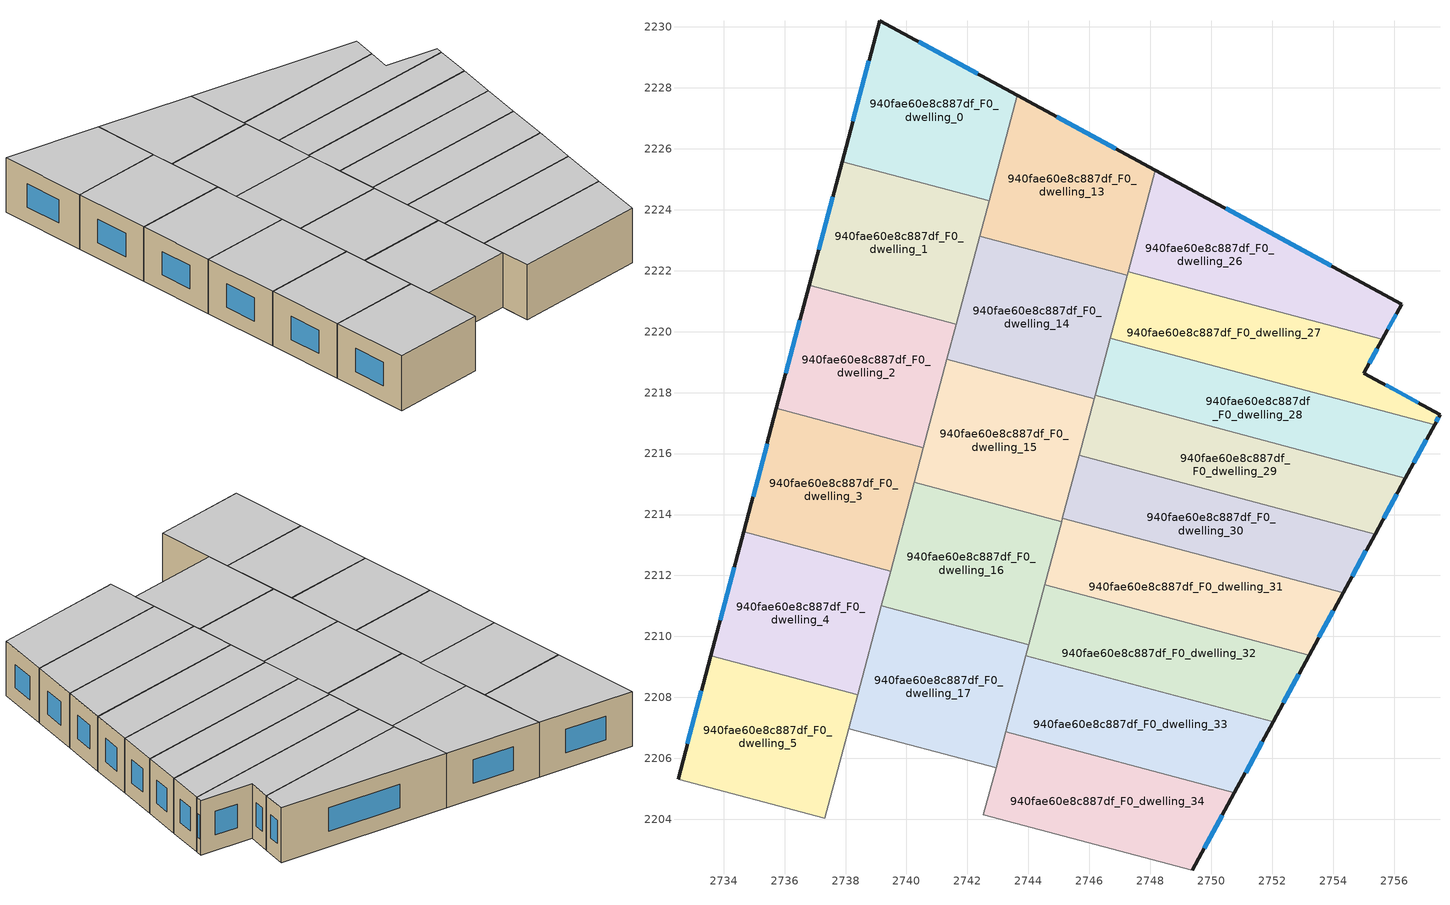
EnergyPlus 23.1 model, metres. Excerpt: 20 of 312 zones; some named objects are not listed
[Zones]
940fae60e8c887df_F0_dwelling_0
 floor ground (EU_floor_Construction): 2743.64,2227.75 2742.71,2224.29 2737.89,2225.58 2739.12,2230.21 z0
 wall outside (EU_wall_Construction): 2743.64,2227.75 2739.12,2230.21 2737.89,2225.58 z0:3
 wall to 940fae60e8c887df_F0_dwelling_1 (EU_wall_Construction): 2737.89,2225.58 2742.71,2224.29 z0:3
 wall to 940fae60e8c887df_F0_dwelling_13 (EU_wall_Construction): 2742.71,2224.29 2743.64,2227.75 z0:3
 window (EU_Window_Construction): 2738.76,2228.89 2738.24,2226.9 / 2742.34,2228.46 2740.41,2229.51 z0.86:2.14
 ceiling to 940fae60e8c887df_F1_dwelling_0 (EU_floor_Construction): 2742.71,2224.29 2743.64,2227.75 2739.12,2230.21 2737.89,2225.58 z3
940fae60e8c887df_F0_dwelling_1
 floor ground (EU_floor_Construction): 2742.71,2224.29 2741.64,2220.25 2736.81,2221.53 2737.89,2225.58 z0
 wall outside (EU_wall_Construction): 2737.89,2225.58 2736.81,2221.53 z0:3
 wall to 940fae60e8c887df_F0_dwelling_2 (EU_wall_Construction): 2736.81,2221.53 2741.64,2220.25 z0:3
 wall to 940fae60e8c887df_F0_dwelling_14 (EU_wall_Construction): 2741.64,2220.25 2742.4,2223.13 z0:3
 wall to 940fae60e8c887df_F0_dwelling_13 (EU_wall_Construction): 2742.4,2223.13 2742.71,2224.29 z0:3
 window (EU_Window_Construction): 2737.58,2224.42 2737.12,2222.69 z0.86:2.14
 ceiling to 940fae60e8c887df_F1_dwelling_1 (EU_floor_Construction): 2741.64,2220.25 2742.71,2224.29 2737.89,2225.58 2736.81,2221.53 z3
940fae60e8c887df_F0_dwelling_13
 floor ground (EU_floor_Construction): 2748.16,2225.3 2747.24,2221.84 2742.4,2223.13 2743.64,2227.75 z0
 wall outside (EU_wall_Construction): 2748.16,2225.3 2743.64,2227.75 z0:3
 wall to 940fae60e8c887df_F0_dwelling_14 (EU_wall_Construction): 2742.4,2223.13 2747.24,2221.84 z0:3
 wall to 940fae60e8c887df_F0_dwelling_26 (EU_wall_Construction): 2747.27,2221.97 2748.16,2225.3 z0:3
 wall to 940fae60e8c887df_F0_dwelling_27 (EU_wall_Construction): 2747.24,2221.84 2747.27,2221.97 z0:3
 window (EU_Window_Construction): 2746.87,2226 2744.93,2227.05 z0.86:2.14
 ceiling to 940fae60e8c887df_F1_dwelling_13 (EU_floor_Construction): 2747.24,2221.84 2748.16,2225.3 2743.64,2227.75 2742.4,2223.13 z3
940fae60e8c887df_F0_dwelling_14
 floor ground (EU_floor_Construction): 2747.24,2221.84 2746.16,2217.8 2741.33,2219.09 2742.4,2223.13 z0
 wall to 940fae60e8c887df_F0_dwelling_15 (EU_wall_Construction): 2741.33,2219.09 2746.16,2217.8 z0:3
 wall to 940fae60e8c887df_F0_dwelling_27 (EU_wall_Construction): 2746.69,2219.79 2747.24,2221.84 z0:3
 wall to 940fae60e8c887df_F0_dwelling_28 (EU_wall_Construction): 2746.19,2217.91 2746.69,2219.78 z0:3
 wall to 940fae60e8c887df_F0_dwelling_2 (EU_wall_Construction): 2741.64,2220.24 2741.33,2219.09 z0:3
 wall to 940fae60e8c887df_F0_dwelling_29 (EU_wall_Construction): 2746.16,2217.8 2746.19,2217.91 z0:3
 ceiling to 940fae60e8c887df_F1_dwelling_14 (EU_floor_Construction): 2746.16,2217.8 2747.24,2221.84 2742.4,2223.13 2741.33,2219.09 z3
940fae60e8c887df_F0_dwelling_15
 floor ground (EU_floor_Construction): 2746.16,2217.8 2745.09,2213.76 2740.25,2215.05 2741.33,2219.09 z0
 wall to 940fae60e8c887df_F0_dwelling_16 (EU_wall_Construction): 2740.25,2215.05 2745.09,2213.76 z0:3
 wall to 940fae60e8c887df_F0_dwelling_2 (EU_wall_Construction): 2741.33,2219.09 2740.56,2216.2 z0:3
 wall to 940fae60e8c887df_F0_dwelling_30 (EU_wall_Construction): 2745.12,2213.88 2745.67,2215.94 z0:3
 wall to 940fae60e8c887df_F0_dwelling_29 (EU_wall_Construction): 2745.67,2215.94 2746.16,2217.8 z0:3
 wall to 940fae60e8c887df_F0_dwelling_3 (EU_wall_Construction): 2740.56,2216.2 2740.25,2215.05 z0:3
 wall to 940fae60e8c887df_F0_dwelling_31 (EU_wall_Construction): 2745.09,2213.76 2745.12,2213.88 z0:3
 ceiling to 940fae60e8c887df_F1_dwelling_15 (EU_floor_Construction): 2745.09,2213.76 2746.16,2217.8 2741.33,2219.09 2740.25,2215.05 z3
940fae60e8c887df_F0_dwelling_16
 floor ground (EU_floor_Construction): 2745.09,2213.76 2744.01,2209.72 2739.18,2211.01 2740.25,2215.05 z0
 wall to 940fae60e8c887df_F0_dwelling_17 (EU_wall_Construction): 2739.18,2211.01 2744.01,2209.72 z0:3
 wall to 940fae60e8c887df_F0_dwelling_3 (EU_wall_Construction): 2740.25,2215.05 2739.48,2212.14 z0:3
 wall to 940fae60e8c887df_F0_dwelling_31 (EU_wall_Construction): 2744.54,2211.69 2745.09,2213.76 z0:3
 wall to 940fae60e8c887df_F0_dwelling_32 (EU_wall_Construction): 2744.01,2209.72 2744.54,2211.69 z0:3
 wall to 940fae60e8c887df_F0_dwelling_4 (EU_wall_Construction): 2739.48,2212.14 2739.18,2211.01 z0:3
 ceiling to 940fae60e8c887df_F1_dwelling_16 (EU_floor_Construction): 2744.01,2209.72 2745.09,2213.76 2740.25,2215.05 2739.18,2211.01 z3
940fae60e8c887df_F0_dwelling_17
 floor ground (EU_floor_Construction): 2744.01,2209.72 2742.94,2205.69 2738.1,2206.97 2739.18,2211.01 z0
 wall to 940fae60e8c887df_F0_dwelling_18 (EU_wall_Construction): 2738.1,2206.97 2742.94,2205.69 z0:3
 wall to 940fae60e8c887df_F0_dwelling_4 (EU_wall_Construction): 2739.18,2211.01 2738.4,2208.09 z0:3
 wall to 940fae60e8c887df_F0_dwelling_33 (EU_wall_Construction): 2743.25,2206.87 2743.92,2209.37 z0:3
 wall to 940fae60e8c887df_F0_dwelling_5 (EU_wall_Construction): 2738.4,2208.09 2738.1,2206.97 z0:3
 wall to 940fae60e8c887df_F0_dwelling_32 (EU_wall_Construction): 2743.92,2209.37 2744.01,2209.72 z0:3
 wall to 940fae60e8c887df_F0_dwelling_34 (EU_wall_Construction): 2742.94,2205.69 2743.25,2206.87 z0:3
 ceiling to 940fae60e8c887df_F1_dwelling_17 (EU_floor_Construction): 2742.94,2205.69 2744.01,2209.72 2739.18,2211.01 2738.1,2206.97 z3
940fae60e8c887df_F0_dwelling_2
 floor ground (EU_floor_Construction): 2741.64,2220.25 2740.56,2216.2 2735.73,2217.48 2736.81,2221.53 z0
 wall outside (EU_wall_Construction): 2736.81,2221.53 2735.73,2217.48 z0:3
 wall to 940fae60e8c887df_F0_dwelling_3 (EU_wall_Construction): 2735.73,2217.48 2740.56,2216.2 z0:3
 window (EU_Window_Construction): 2736.5,2220.37 2736.04,2218.64 z0.86:2.14
 ceiling to 940fae60e8c887df_F1_dwelling_2 (EU_floor_Construction): 2740.56,2216.2 2741.64,2220.25 2736.81,2221.53 2735.73,2217.48 z3
940fae60e8c887df_F0_dwelling_26
 floor ground (EU_floor_Construction): 2756.24,2220.9 2755.61,2219.75 2747.27,2221.97 2748.16,2225.3 z0
 wall outside (EU_wall_Construction): 2755.61,2219.75 2756.24,2220.9 2748.16,2225.3 z0:3
 wall to 940fae60e8c887df_F0_dwelling_27 (EU_wall_Construction): 2747.27,2221.97 2755.61,2219.75 z0:3
 window (EU_Window_Construction): 2753.93,2222.16 2750.47,2224.04 / 2755.79,2220.08 2756.06,2220.57 z0.86:2.14
 ceiling to 940fae60e8c887df_F1_dwelling_26 (EU_floor_Construction): 2755.61,2219.75 2756.24,2220.9 2748.16,2225.3 2747.27,2221.97 z3
940fae60e8c887df_F0_dwelling_27
 floor ground (EU_floor_Construction): 2755.61,2219.75 2755.01,2218.64 2757.51,2217.28 2757.33,2216.95 2746.69,2219.79 2747.27,2221.97 z0
 wall outside (EU_wall_Construction): 2757.33,2216.95 2757.51,2217.28 2755.01,2218.64 2755.61,2219.75 z0:3
 wall to 940fae60e8c887df_F0_dwelling_28 (EU_wall_Construction): 2746.69,2219.79 2757.33,2216.95 z0:3
 window (EU_Window_Construction): 2755.18,2218.96 2755.44,2219.43 / 2756.79,2217.67 2755.72,2218.25 / 2757.38,2217.05 2757.45,2217.19 z0.86:2.14
 ceiling to 940fae60e8c887df_F1_dwelling_27 (EU_floor_Construction): 2757.33,2216.95 2757.51,2217.28 2755.01,2218.64 2755.61,2219.75 2747.27,2221.97 2746.69,2219.79 z3
940fae60e8c887df_F0_dwelling_28
 floor ground (EU_floor_Construction): 2757.33,2216.95 2756.37,2215.2 2746.19,2217.91 2746.69,2219.79 z0
 wall outside (EU_wall_Construction): 2756.37,2215.2 2757.33,2216.95 z0:3
 wall to 940fae60e8c887df_F0_dwelling_29 (EU_wall_Construction): 2746.19,2217.91 2756.37,2215.2 z0:3
 window (EU_Window_Construction): 2756.65,2215.7 2757.05,2216.45 z0.86:2.14
 ceiling to 940fae60e8c887df_F1_dwelling_28 (EU_floor_Construction): 2756.37,2215.2 2757.33,2216.95 2746.69,2219.79 2746.19,2217.91 z3
940fae60e8c887df_F0_dwelling_29
 floor ground (EU_floor_Construction): 2756.37,2215.2 2755.38,2213.36 2745.67,2215.94 2746.19,2217.91 z0
 wall outside (EU_wall_Construction): 2755.38,2213.36 2756.37,2215.2 z0:3
 wall to 940fae60e8c887df_F0_dwelling_30 (EU_wall_Construction): 2745.67,2215.94 2755.38,2213.36 z0:3
 window (EU_Window_Construction): 2755.66,2213.88 2756.09,2214.67 z0.86:2.14
 ceiling to 940fae60e8c887df_F1_dwelling_29 (EU_floor_Construction): 2755.38,2213.36 2756.37,2215.2 2746.19,2217.91 2745.67,2215.94 z3
940fae60e8c887df_F0_dwelling_3
 floor ground (EU_floor_Construction): 2740.56,2216.2 2739.48,2212.14 2734.66,2213.43 2735.73,2217.48 z0
 wall outside (EU_wall_Construction): 2735.73,2217.48 2734.66,2213.43 z0:3
 wall to 940fae60e8c887df_F0_dwelling_4 (EU_wall_Construction): 2734.66,2213.43 2739.48,2212.14 z0:3
 window (EU_Window_Construction): 2735.43,2216.32 2734.97,2214.58 z0.86:2.14
 ceiling to 940fae60e8c887df_F1_dwelling_3 (EU_floor_Construction): 2739.48,2212.14 2740.56,2216.2 2735.73,2217.48 2734.66,2213.43 z3
940fae60e8c887df_F0_dwelling_30
 floor ground (EU_floor_Construction): 2755.38,2213.36 2754.33,2211.43 2745.12,2213.88 2745.67,2215.94 z0
 wall outside (EU_wall_Construction): 2754.33,2211.43 2755.38,2213.36 z0:3
 wall to 940fae60e8c887df_F0_dwelling_31 (EU_wall_Construction): 2745.12,2213.88 2754.33,2211.43 z0:3
 window (EU_Window_Construction): 2754.62,2211.98 2755.08,2212.81 z0.86:2.14
 ceiling to 940fae60e8c887df_F1_dwelling_30 (EU_floor_Construction): 2754.33,2211.43 2755.38,2213.36 2745.67,2215.94 2745.12,2213.88 z3
940fae60e8c887df_F0_dwelling_31
 floor ground (EU_floor_Construction): 2754.33,2211.43 2753.21,2209.38 2744.54,2211.69 2745.12,2213.88 z0
 wall outside (EU_wall_Construction): 2753.21,2209.38 2754.33,2211.43 z0:3
 wall to 940fae60e8c887df_F0_dwelling_32 (EU_wall_Construction): 2744.54,2211.69 2753.21,2209.38 z0:3
 window (EU_Window_Construction): 2753.53,2209.97 2754.01,2210.84 z0.86:2.14
 ceiling to 940fae60e8c887df_F1_dwelling_31 (EU_floor_Construction): 2753.21,2209.38 2754.33,2211.43 2745.12,2213.88 2744.54,2211.69 z3
940fae60e8c887df_F0_dwelling_32
 floor ground (EU_floor_Construction): 2753.21,2209.38 2752.03,2207.21 2743.92,2209.37 2744.54,2211.69 z0
 wall outside (EU_wall_Construction): 2752.03,2207.21 2753.21,2209.38 z0:3
 wall to 940fae60e8c887df_F0_dwelling_33 (EU_wall_Construction): 2743.92,2209.37 2752.03,2207.21 z0:3
 window (EU_Window_Construction): 2752.37,2207.83 2752.88,2208.76 z0.86:2.14
 ceiling to 940fae60e8c887df_F1_dwelling_32 (EU_floor_Construction): 2752.03,2207.21 2753.21,2209.38 2744.54,2211.69 2743.92,2209.37 z3
940fae60e8c887df_F0_dwelling_33
 floor ground (EU_floor_Construction): 2752.03,2207.21 2750.76,2204.87 2743.25,2206.87 2743.92,2209.37 z0
 wall outside (EU_wall_Construction): 2750.76,2204.87 2752.03,2207.21 z0:3
 wall to 940fae60e8c887df_F0_dwelling_34 (EU_wall_Construction): 2743.25,2206.87 2750.76,2204.87 z0:3
 window (EU_Window_Construction): 2751.12,2205.53 2751.67,2206.54 z0.86:2.14
 ceiling to 940fae60e8c887df_F1_dwelling_33 (EU_floor_Construction): 2750.76,2204.87 2752.03,2207.21 2743.92,2209.37 2743.25,2206.87 z3
940fae60e8c887df_F0_dwelling_34
 floor ground (EU_floor_Construction): 2750.76,2204.87 2749.38,2202.32 2742.53,2204.15 2743.25,2206.87 z0
 wall outside (EU_wall_Construction): 2749.38,2202.32 2750.76,2204.87 z0:3
 wall to 940fae60e8c887df_F0_dwelling_35 (EU_wall_Construction): 2742.53,2204.15 2749.38,2202.32 z0:3
 wall to 940fae60e8c887df_F0_dwelling_18 (EU_wall_Construction): 2742.94,2205.69 2742.53,2204.15 z0:3
 window (EU_Window_Construction): 2749.77,2203.05 2750.37,2204.14 z0.86:2.14
 ceiling to 940fae60e8c887df_F1_dwelling_34 (EU_floor_Construction): 2749.38,2202.32 2750.76,2204.87 2743.25,2206.87 2742.53,2204.15 z3
940fae60e8c887df_F0_dwelling_4
 floor ground (EU_floor_Construction): 2739.48,2212.14 2738.4,2208.09 2733.58,2209.37 2734.66,2213.43 z0
 wall outside (EU_wall_Construction): 2734.66,2213.43 2733.58,2209.37 z0:3
 wall to 940fae60e8c887df_F0_dwelling_5 (EU_wall_Construction): 2733.58,2209.37 2738.4,2208.09 z0:3
 window (EU_Window_Construction): 2734.35,2212.27 2733.89,2210.53 z0.86:2.14
 ceiling to 940fae60e8c887df_F1_dwelling_4 (EU_floor_Construction): 2738.4,2208.09 2739.48,2212.14 2734.66,2213.43 2733.58,2209.37 z3
940fae60e8c887df_F0_dwelling_5
 floor ground (EU_floor_Construction): 2738.4,2208.09 2737.32,2204.03 2732.5,2205.31 2733.58,2209.37 z0
 wall outside (EU_wall_Construction): 2733.58,2209.37 2732.5,2205.31 z0:3
 wall to 940fae60e8c887df_F0_dwelling_6 (EU_wall_Construction): 2732.5,2205.31 2737.32,2204.03 z0:3
 wall to 940fae60e8c887df_F0_dwelling_18 (EU_wall_Construction): 2737.32,2204.03 2738.1,2206.97 z0:3
 window (EU_Window_Construction): 2733.27,2208.21 2732.81,2206.47 z0.86:2.14
 ceiling to 940fae60e8c887df_F1_dwelling_5 (EU_floor_Construction): 2737.32,2204.03 2738.4,2208.09 2733.58,2209.37 2732.5,2205.31 z3
[Building]
EU S2 Campaign: North Axis=0; Terrain=City; Solar Distribution=FullExterior
[Site:Location]
Helsinki-Vantaa.AP: Latitude=60.317; Longitude=24.963; Time Zone=2; Elevation=54.6
[SizingPeriod:WeatherFileDays]
AnnualSizingPeriod: Begin Month=1; Begin Day of Month=1; End Month=12; End Day of Month=31; Day of Week for Start Day=Monday; Use Weather File Daylight Saving Period=No; Use Weather File Rain and Snow Indicators=No
[MATERIAL]
EU_InternalMass_Material: Roughness=MediumRough; Thickness=0.1; Conductivity=1; Density=1800; Specific Heat=900; Thermal Absorptance=0.9; Solar Absorptance=0.7; Visible Absorptance=0.7
[MATERIAL:NOMASS] Roughness=MediumRough; Thermal Absorptance=0.9; Solar Absorptance=0.7; Visible Absorptance=0.7
Name | Thermal Resistance
EU_wall_NoMass | 5.91765
EU_floor_NoMass | 6.2875
[WINDOWMATERIAL:SIMPLEGLAZINGSYSTEM]
EU_Window_SimpleGlazing: UFactor=0.994035; Solar Heat Gain Coefficient=0.7; Visible Transmittance=0.7
[CONSTRUCTION]
EU_wall_Construction: EU_wall_NoMass
EU_floor_Construction: EU_floor_NoMass
EU_Window_Construction: EU_Window_SimpleGlazing
EU_InternalMass_Construction: EU_InternalMass_Material
[ZONE] Type=1; Multiplier=1; Ceiling Height=autocalculate; Floor Area=autocalculate; Part of Total Floor Area=Yes
Name | Volume
940fae60e8c887df_F0_dwelling_0; 940fae60e8c887df_F0_dwelling_34 | 62.7524
940fae60e8c887df_F0_dwelling_1; 940fae60e8c887df_F0_dwelling_17 | 62.759
940fae60e8c887df_F0_dwelling_13 | 62.7554
940fae60e8c887df_F0_dwelling_14 | 62.7649
940fae60e8c887df_F0_dwelling_15 | 62.7598
940fae60e8c887df_F0_dwelling_16; 940fae60e8c887df_F0_dwelling_26 | 62.7605
940fae60e8c887df_F0_dwelling_2 | 62.7495
940fae60e8c887df_F0_dwelling_27; 940fae60e8c887df_F0_dwelling_3; 940fae60e8c887df_F0_dwelling_31 | 62.7539
940fae60e8c887df_F0_dwelling_28 | 62.7642
940fae60e8c887df_F0_dwelling_29 | 62.748
940fae60e8c887df_F0_dwelling_30 | 62.7664
940fae60e8c887df_F0_dwelling_32 | 62.7466
940fae60e8c887df_F0_dwelling_33 | 62.7678
940fae60e8c887df_F0_dwelling_4 | 62.7568
940fae60e8c887df_F0_dwelling_5 | 62.7583
[INTERNALMASS] Construction=EU_InternalMass_Construction
Name | Zone or ZoneList | Surface Area
940fae60e8c887df_F0_dwelling_0_EU_InternalMass | 940fae60e8c887df_F0_dwelling_0 | 20.9173
940fae60e8c887df_F0_dwelling_1_EU_InternalMass | 940fae60e8c887df_F0_dwelling_1 | 20.9199
940fae60e8c887df_F0_dwelling_2_EU_InternalMass | 940fae60e8c887df_F0_dwelling_2 | 20.916
940fae60e8c887df_F0_dwelling_3_EU_InternalMass | 940fae60e8c887df_F0_dwelling_3 | 20.918
940fae60e8c887df_F0_dwelling_4_EU_InternalMass | 940fae60e8c887df_F0_dwelling_4 | 20.9187
940fae60e8c887df_F0_dwelling_5_EU_InternalMass | 940fae60e8c887df_F0_dwelling_5 | 20.9196
940fae60e8c887df_F0_dwelling_13_EU_InternalMass | 940fae60e8c887df_F0_dwelling_13 | 20.919
940fae60e8c887df_F0_dwelling_14_EU_InternalMass | 940fae60e8c887df_F0_dwelling_14 | 20.9217
940fae60e8c887df_F0_dwelling_15_EU_InternalMass | 940fae60e8c887df_F0_dwelling_15 | 20.9199
940fae60e8c887df_F0_dwelling_16_EU_InternalMass | 940fae60e8c887df_F0_dwelling_16 | 20.9199
940fae60e8c887df_F0_dwelling_17_EU_InternalMass | 940fae60e8c887df_F0_dwelling_17 | 20.9199
940fae60e8c887df_F0_dwelling_26_EU_InternalMass | 940fae60e8c887df_F0_dwelling_26 | 20.9201
940fae60e8c887df_F0_dwelling_27_EU_InternalMass | 940fae60e8c887df_F0_dwelling_27 | 20.9179
940fae60e8c887df_F0_dwelling_28_EU_InternalMass | 940fae60e8c887df_F0_dwelling_28 | 20.921
940fae60e8c887df_F0_dwelling_29_EU_InternalMass | 940fae60e8c887df_F0_dwelling_29 | 20.9164
940fae60e8c887df_F0_dwelling_30_EU_InternalMass | 940fae60e8c887df_F0_dwelling_30 | 20.9221
940fae60e8c887df_F0_dwelling_31_EU_InternalMass | 940fae60e8c887df_F0_dwelling_31 | 20.9178
940fae60e8c887df_F0_dwelling_32_EU_InternalMass | 940fae60e8c887df_F0_dwelling_32 | 20.9155
940fae60e8c887df_F0_dwelling_33_EU_InternalMass | 940fae60e8c887df_F0_dwelling_33 | 20.9227
940fae60e8c887df_F0_dwelling_34_EU_InternalMass | 940fae60e8c887df_F0_dwelling_34 | 20.9175
[OTHEREQUIPMENT] Fuel Type=Electricity; Design Level Calculation Method=Watts/Area; Power per Zone Floor Area=1; Fraction Latent=0; Fraction Radiant=0; Fraction Lost=0; Carbon Dioxide Generation Rate=0; EndUse Subcategory=EU_Step8_InternalGains
Name | Zone or ZoneList or Space or SpaceList | Schedule
EU_Step8_InternalGain_940fae60e8c887df_F0_dwelling_0_f000 | 940fae60e8c887df_F0_dwelling_0 | EU_Step8_GainSchedule_940fae60e8c887df_F0_dwelling_0_f000
EU_Step8_InternalGain_940fae60e8c887df_F0_dwelling_1_f000 | 940fae60e8c887df_F0_dwelling_1 | EU_Step8_GainSchedule_940fae60e8c887df_F0_dwelling_1_f000
EU_Step8_InternalGain_940fae60e8c887df_F0_dwelling_2_f000 | 940fae60e8c887df_F0_dwelling_2 | EU_Step8_GainSchedule_940fae60e8c887df_F0_dwelling_2_f000
EU_Step8_InternalGain_940fae60e8c887df_F0_dwelling_3_f000 | 940fae60e8c887df_F0_dwelling_3 | EU_Step8_GainSchedule_940fae60e8c887df_F0_dwelling_3_f000
EU_Step8_InternalGain_940fae60e8c887df_F0_dwelling_4_f000 | 940fae60e8c887df_F0_dwelling_4 | EU_Step8_GainSchedule_940fae60e8c887df_F0_dwelling_4_f000
EU_Step8_InternalGain_940fae60e8c887df_F0_dwelling_5_f000 | 940fae60e8c887df_F0_dwelling_5 | EU_Step8_GainSchedule_940fae60e8c887df_F0_dwelling_5_f000
EU_Step8_InternalGain_940fae60e8c887df_F0_dwelling_13_f000 | 940fae60e8c887df_F0_dwelling_13 | EU_Step8_GainSchedule_940fae60e8c887df_F0_dwelling_13_f000
EU_Step8_InternalGain_940fae60e8c887df_F0_dwelling_14_f000 | 940fae60e8c887df_F0_dwelling_14 | EU_Step8_GainSchedule_940fae60e8c887df_F0_dwelling_14_f000
EU_Step8_InternalGain_940fae60e8c887df_F0_dwelling_15_f000 | 940fae60e8c887df_F0_dwelling_15 | EU_Step8_GainSchedule_940fae60e8c887df_F0_dwelling_15_f000
EU_Step8_InternalGain_940fae60e8c887df_F0_dwelling_16_f000 | 940fae60e8c887df_F0_dwelling_16 | EU_Step8_GainSchedule_940fae60e8c887df_F0_dwelling_16_f000
EU_Step8_InternalGain_940fae60e8c887df_F0_dwelling_17_f000 | 940fae60e8c887df_F0_dwelling_17 | EU_Step8_GainSchedule_940fae60e8c887df_F0_dwelling_17_f000
EU_Step8_InternalGain_940fae60e8c887df_F0_dwelling_26_f000 | 940fae60e8c887df_F0_dwelling_26 | EU_Step8_GainSchedule_940fae60e8c887df_F0_dwelling_26_f000
EU_Step8_InternalGain_940fae60e8c887df_F0_dwelling_27_f000 | 940fae60e8c887df_F0_dwelling_27 | EU_Step8_GainSchedule_940fae60e8c887df_F0_dwelling_27_f000
EU_Step8_InternalGain_940fae60e8c887df_F0_dwelling_28_f000 | 940fae60e8c887df_F0_dwelling_28 | EU_Step8_GainSchedule_940fae60e8c887df_F0_dwelling_28_f000
EU_Step8_InternalGain_940fae60e8c887df_F0_dwelling_29_f000 | 940fae60e8c887df_F0_dwelling_29 | EU_Step8_GainSchedule_940fae60e8c887df_F0_dwelling_29_f000
EU_Step8_InternalGain_940fae60e8c887df_F0_dwelling_30_f000 | 940fae60e8c887df_F0_dwelling_30 | EU_Step8_GainSchedule_940fae60e8c887df_F0_dwelling_30_f000
EU_Step8_InternalGain_940fae60e8c887df_F0_dwelling_31_f000 | 940fae60e8c887df_F0_dwelling_31 | EU_Step8_GainSchedule_940fae60e8c887df_F0_dwelling_31_f000
EU_Step8_InternalGain_940fae60e8c887df_F0_dwelling_32_f000 | 940fae60e8c887df_F0_dwelling_32 | EU_Step8_GainSchedule_940fae60e8c887df_F0_dwelling_32_f000
EU_Step8_InternalGain_940fae60e8c887df_F0_dwelling_33_f000 | 940fae60e8c887df_F0_dwelling_33 | EU_Step8_GainSchedule_940fae60e8c887df_F0_dwelling_33_f000
EU_Step8_InternalGain_940fae60e8c887df_F0_dwelling_34_f000 | 940fae60e8c887df_F0_dwelling_34 | EU_Step8_GainSchedule_940fae60e8c887df_F0_dwelling_34_f000
[ZONEVENTILATION:DESIGNFLOWRATE] Schedule=EU_AlwaysOn; Design Flow Rate Calculation Method=AirChanges/Hour; Air Changes per Hour=0.596421; Ventilation Type=Natural; Fan Pressure Rise=0; Fan Total Efficiency=1; Constant Term Coefficient=1; Temperature Term Coefficient=0; Velocity Term Coefficient=0; Velocity Squared Term Coefficient=0; Minimum Indoor Temperature=-100; Maximum Indoor Temperature=100; Delta Temperature=-100; Minimum Outdoor Temperature=-100; Maximum Outdoor Temperature=100; Maximum Wind Speed=40
Name | Zone or ZoneList or Space or SpaceList
EU_ConstantAir_940fae60e8c887df_F0_dwelling_0 | 940fae60e8c887df_F0_dwelling_0
EU_ConstantAir_940fae60e8c887df_F0_dwelling_1 | 940fae60e8c887df_F0_dwelling_1
EU_ConstantAir_940fae60e8c887df_F0_dwelling_2 | 940fae60e8c887df_F0_dwelling_2
EU_ConstantAir_940fae60e8c887df_F0_dwelling_3 | 940fae60e8c887df_F0_dwelling_3
EU_ConstantAir_940fae60e8c887df_F0_dwelling_4 | 940fae60e8c887df_F0_dwelling_4
EU_ConstantAir_940fae60e8c887df_F0_dwelling_5 | 940fae60e8c887df_F0_dwelling_5
EU_ConstantAir_940fae60e8c887df_F0_dwelling_13 | 940fae60e8c887df_F0_dwelling_13
EU_ConstantAir_940fae60e8c887df_F0_dwelling_14 | 940fae60e8c887df_F0_dwelling_14
EU_ConstantAir_940fae60e8c887df_F0_dwelling_15 | 940fae60e8c887df_F0_dwelling_15
EU_ConstantAir_940fae60e8c887df_F0_dwelling_16 | 940fae60e8c887df_F0_dwelling_16
EU_ConstantAir_940fae60e8c887df_F0_dwelling_17 | 940fae60e8c887df_F0_dwelling_17
EU_ConstantAir_940fae60e8c887df_F0_dwelling_26 | 940fae60e8c887df_F0_dwelling_26
EU_ConstantAir_940fae60e8c887df_F0_dwelling_27 | 940fae60e8c887df_F0_dwelling_27
EU_ConstantAir_940fae60e8c887df_F0_dwelling_28 | 940fae60e8c887df_F0_dwelling_28
EU_ConstantAir_940fae60e8c887df_F0_dwelling_29 | 940fae60e8c887df_F0_dwelling_29
EU_ConstantAir_940fae60e8c887df_F0_dwelling_30 | 940fae60e8c887df_F0_dwelling_30
EU_ConstantAir_940fae60e8c887df_F0_dwelling_31 | 940fae60e8c887df_F0_dwelling_31
EU_ConstantAir_940fae60e8c887df_F0_dwelling_32 | 940fae60e8c887df_F0_dwelling_32
EU_ConstantAir_940fae60e8c887df_F0_dwelling_33 | 940fae60e8c887df_F0_dwelling_33
EU_ConstantAir_940fae60e8c887df_F0_dwelling_34 | 940fae60e8c887df_F0_dwelling_34
[HVACTEMPLATE:ZONE:IDEALLOADSAIRSYSTEM] System Availability Schedule=EU_AlwaysOn; Maximum Heating Supply Air Temperature=50; Minimum Cooling Supply Air Temperature=13; Maximum Heating Supply Air Humidity Ratio=0.0156; Minimum Cooling Supply Air Humidity Ratio=0.0077; Heating Limit=NoLimit; Cooling Limit=NoLimit; Heating Availability Schedule=EU_AlwaysOn; Cooling Availability Schedule=EU_CoolingOff; Dehumidification Control Type=ConstantSensibleHeatRatio; Cooling Sensible Heat Ratio=0.7; Dehumidification Setpoint=60; Humidification Control Type=None; Humidification Setpoint=30; Outdoor Air Method=None; Outdoor Air Flow Rate per Person=0.00944; Outdoor Air Flow Rate per Zone Floor Area=0; Outdoor Air Flow Rate per Zone=0; Demand Controlled Ventilation Type=None; Outdoor Air Economizer Type=NoEconomizer; Heat Recovery Type=None; Sensible Heat Recovery Effectiveness=0.7; Latent Heat Recovery Effectiveness=0.65
Name | Template Thermostat
940fae60e8c887df_F0_dwelling_0 | EU_HeatOnly_940fae60e8c887df_F0_dwelling_0
940fae60e8c887df_F0_dwelling_1 | EU_HeatOnly_940fae60e8c887df_F0_dwelling_1
940fae60e8c887df_F0_dwelling_2 | EU_HeatOnly_940fae60e8c887df_F0_dwelling_2
940fae60e8c887df_F0_dwelling_3 | EU_HeatOnly_940fae60e8c887df_F0_dwelling_3
940fae60e8c887df_F0_dwelling_4 | EU_HeatOnly_940fae60e8c887df_F0_dwelling_4
940fae60e8c887df_F0_dwelling_5 | EU_HeatOnly_940fae60e8c887df_F0_dwelling_5
940fae60e8c887df_F0_dwelling_13 | EU_HeatOnly_940fae60e8c887df_F0_dwelling_13
940fae60e8c887df_F0_dwelling_14 | EU_HeatOnly_940fae60e8c887df_F0_dwelling_14
940fae60e8c887df_F0_dwelling_15 | EU_HeatOnly_940fae60e8c887df_F0_dwelling_15
940fae60e8c887df_F0_dwelling_16 | EU_HeatOnly_940fae60e8c887df_F0_dwelling_16
940fae60e8c887df_F0_dwelling_17 | EU_HeatOnly_940fae60e8c887df_F0_dwelling_17
940fae60e8c887df_F0_dwelling_26 | EU_HeatOnly_940fae60e8c887df_F0_dwelling_26
940fae60e8c887df_F0_dwelling_27 | EU_HeatOnly_940fae60e8c887df_F0_dwelling_27
940fae60e8c887df_F0_dwelling_28 | EU_HeatOnly_940fae60e8c887df_F0_dwelling_28
940fae60e8c887df_F0_dwelling_29 | EU_HeatOnly_940fae60e8c887df_F0_dwelling_29
940fae60e8c887df_F0_dwelling_30 | EU_HeatOnly_940fae60e8c887df_F0_dwelling_30
940fae60e8c887df_F0_dwelling_31 | EU_HeatOnly_940fae60e8c887df_F0_dwelling_31
940fae60e8c887df_F0_dwelling_32 | EU_HeatOnly_940fae60e8c887df_F0_dwelling_32
940fae60e8c887df_F0_dwelling_33 | EU_HeatOnly_940fae60e8c887df_F0_dwelling_33
940fae60e8c887df_F0_dwelling_34 | EU_HeatOnly_940fae60e8c887df_F0_dwelling_34
[SIZING:ZONE] Zone Cooling Design Supply Air Temperature Input Method=SupplyAirTemperature; Zone Cooling Design Supply Air Temperature=13; Zone Heating Design Supply Air Temperature Input Method=SupplyAirTemperature; Zone Heating Design Supply Air Temperature=50; Zone Cooling Design Supply Air Humidity Ratio=0.008; Zone Heating Design Supply Air Humidity Ratio=0.008; Cooling Design Air Flow Method=DesignDay; Cooling Design Air Flow Rate=0; Cooling Minimum Air Flow per Zone Floor Area=0.000762; Cooling Minimum Air Flow=0; Cooling Minimum Air Flow Fraction=0.2; Heating Design Air Flow Method=DesignDay; Heating Design Air Flow Rate=0; Heating Maximum Air Flow per Zone Floor Area=0.002032; Heating Maximum Air Flow=0.141576; Heating Maximum Air Flow Fraction=0.3; Account for Dedicated Outdoor Air System=No; Dedicated Outdoor Air System Control Strategy=NeutralSupplyAir; Dedicated Outdoor Air Low Setpoint Temperature for Design=autosize; Dedicated Outdoor Air High Setpoint Temperature for Design=autosize; Zone Load Sizing Method=Sensible Load Only No Latent Load; Zone Latent Cooling Design Supply Air Humidity Ratio Input Method=HumidityRatioDifference; Zone Cooling Design Supply Air Humidity Ratio Difference=0.005; Zone Latent Heating Design Supply Air Humidity Ratio Input Method=HumidityRatioDifference; Zone Humidification Design Supply Air Humidity Ratio Difference=0.005
940fae60e8c887df_F0_dwelling_0; 940fae60e8c887df_F0_dwelling_1; 940fae60e8c887df_F0_dwelling_2; 940fae60e8c887df_F0_dwelling_3; 940fae60e8c887df_F0_dwelling_4; 940fae60e8c887df_F0_dwelling_5; 940fae60e8c887df_F0_dwelling_13; 940fae60e8c887df_F0_dwelling_14; 940fae60e8c887df_F0_dwelling_15; 940fae60e8c887df_F0_dwelling_16; 940fae60e8c887df_F0_dwelling_17; 940fae60e8c887df_F0_dwelling_26; 940fae60e8c887df_F0_dwelling_27; 940fae60e8c887df_F0_dwelling_28; 940fae60e8c887df_F0_dwelling_29; 940fae60e8c887df_F0_dwelling_30; 940fae60e8c887df_F0_dwelling_31; 940fae60e8c887df_F0_dwelling_32; 940fae60e8c887df_F0_dwelling_33; 940fae60e8c887df_F0_dwelling_34
[SCHEDULE:CONSTANT]
Name | Hourly Value
EU_AlwaysOn | 1
EU_CoolingOff | 0
[SCHEDULE:FILE] Column Number=1; Rows to Skip at Top=0; Number of Hours of Data=8760; Column Separator=Comma; Interpolate to Timestep=No; Minutes per Item=60; Adjust Schedule for Daylight Savings=Yes
Name | File
EU_Step8_GainSchedule_940fae60e8c887df_F0_dwelling_0_f000 | ../../schedules/940fae60e8c887df/940fae60e8c887df_F0_dwelling_0_f000_gain.csv
EU_Step8_GainSchedule_940fae60e8c887df_F0_dwelling_1_f000 | ../../schedules/940fae60e8c887df/940fae60e8c887df_F0_dwelling_1_f000_gain.csv
EU_Step8_GainSchedule_940fae60e8c887df_F0_dwelling_2_f000 | ../../schedules/940fae60e8c887df/940fae60e8c887df_F0_dwelling_2_f000_gain.csv
EU_Step8_GainSchedule_940fae60e8c887df_F0_dwelling_3_f000 | ../../schedules/940fae60e8c887df/940fae60e8c887df_F0_dwelling_3_f000_gain.csv
EU_Step8_GainSchedule_940fae60e8c887df_F0_dwelling_4_f000 | ../../schedules/940fae60e8c887df/940fae60e8c887df_F0_dwelling_4_f000_gain.csv
EU_Step8_GainSchedule_940fae60e8c887df_F0_dwelling_5_f000 | ../../schedules/940fae60e8c887df/940fae60e8c887df_F0_dwelling_5_f000_gain.csv
EU_Step8_GainSchedule_940fae60e8c887df_F0_dwelling_13_f000 | ../../schedules/940fae60e8c887df/940fae60e8c887df_F0_dwelling_13_f000_gain.csv
EU_Step8_GainSchedule_940fae60e8c887df_F0_dwelling_14_f000 | ../../schedules/940fae60e8c887df/940fae60e8c887df_F0_dwelling_14_f000_gain.csv
EU_Step8_GainSchedule_940fae60e8c887df_F0_dwelling_15_f000 | ../../schedules/940fae60e8c887df/940fae60e8c887df_F0_dwelling_15_f000_gain.csv
EU_Step8_GainSchedule_940fae60e8c887df_F0_dwelling_16_f000 | ../../schedules/940fae60e8c887df/940fae60e8c887df_F0_dwelling_16_f000_gain.csv
EU_Step8_GainSchedule_940fae60e8c887df_F0_dwelling_17_f000 | ../../schedules/940fae60e8c887df/940fae60e8c887df_F0_dwelling_17_f000_gain.csv
EU_Step8_GainSchedule_940fae60e8c887df_F0_dwelling_26_f000 | ../../schedules/940fae60e8c887df/940fae60e8c887df_F0_dwelling_26_f000_gain.csv
EU_Step8_GainSchedule_940fae60e8c887df_F0_dwelling_27_f000 | ../../schedules/940fae60e8c887df/940fae60e8c887df_F0_dwelling_27_f000_gain.csv
EU_Step8_GainSchedule_940fae60e8c887df_F0_dwelling_28_f000 | ../../schedules/940fae60e8c887df/940fae60e8c887df_F0_dwelling_28_f000_gain.csv
EU_Step8_GainSchedule_940fae60e8c887df_F0_dwelling_29_f000 | ../../schedules/940fae60e8c887df/940fae60e8c887df_F0_dwelling_29_f000_gain.csv
EU_Step8_GainSchedule_940fae60e8c887df_F0_dwelling_30_f000 | ../../schedules/940fae60e8c887df/940fae60e8c887df_F0_dwelling_30_f000_gain.csv
EU_Step8_GainSchedule_940fae60e8c887df_F0_dwelling_31_f000 | ../../schedules/940fae60e8c887df/940fae60e8c887df_F0_dwelling_31_f000_gain.csv
EU_Step8_GainSchedule_940fae60e8c887df_F0_dwelling_32_f000 | ../../schedules/940fae60e8c887df/940fae60e8c887df_F0_dwelling_32_f000_gain.csv
EU_Step8_GainSchedule_940fae60e8c887df_F0_dwelling_33_f000 | ../../schedules/940fae60e8c887df/940fae60e8c887df_F0_dwelling_33_f000_gain.csv
EU_Step8_GainSchedule_940fae60e8c887df_F0_dwelling_34_f000 | ../../schedules/940fae60e8c887df/940fae60e8c887df_F0_dwelling_34_f000_gain.csv
